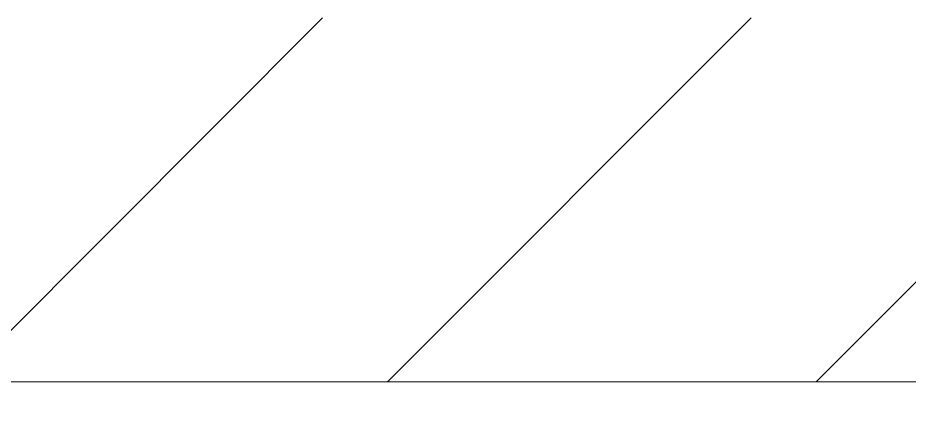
# Model space of a CAD drawing. Extents: x 174420 to 213214, y -41877 to -13498.
# Drawn here: x 178849.5 to 179097.7, y -25885.8 to -25772.5 of the extents above; entities that cross this region are included whole.
import ezdxf

# ---------------------------------------------------------------- set-up
doc = ezdxf.new("R2010")
doc.units = 0
doc.header["$LTSCALE"] = 500
doc.header["$MEASUREMENT"] = 0
doc.layers.get('0').update_dxf_attribs({"linetype": 'CONTINUOUS', "lineweight": 9})
doc.layers.add('COTAS', color=2, linetype='CONTINUOUS', lineweight=9)
doc.layers.add('FIBRA', color=3, linetype='CONTINUOUS', lineweight=20)
doc.styles.get("Standard").update_dxf_attribs({"font": 'SIMPLEX.shx', "width": 0.8, "height": 80})
doc.dimstyles.get("Standard").update_dxf_attribs({"dimtxt": 0.18, "dimasz": 0.18, "dimexe": 0.18, "dimexo": 0.0625, "dimgap": 0.09, "dimtad": 0, "dimtih": 1, "dimtoh": 1, "dimdec": 4, "dimzin": 0, "dimdsep": 46, "dimtxsty": 'Standard', "dimcen": 0.09, "dimadec": 0, "dimazin": 0, "dimtfac": 1, "dimtdec": 4, "dimtofl": 0, "dimtmove": 0, "dimatfit": 3, "dimfxl": 1, "dimtolj": 1, "dimtzin": 0, "dimarcsym": 0})

# ---------------------------------------------------------------- blocks, each defined once
blk = doc.blocks.new('*X38')
at = {"color": 0}
for p, q in [((1294.71, 2832.66), (1339.71, 2877.66)), ((1347.74, 2832.66), (1392.74, 2877.66)), ((1400.77, 2832.66), (1445.77, 2877.66))]:
    blk.add_line(p, q, dxfattribs=at)

msp = doc.modelspace()

# ---------------------------------------------------------------- linework, layer by layer
at = {"layer": 'FIBRA', "lineweight": 9}
msp.add_line((177687.83, -25873.74), (181792.83, -25873.74), dxfattribs=at)

# ---------------------------------------------------------------- block references
at = {"layer": 'COTAS', "lineweight": 9, "xscale": 2.25, "yscale": 2.25, "zscale": 2.25}
msp.add_blockref('*X38', (175920.04, -32247.24), dxfattribs=at)

# ---------------------------------------------------------------- leaders
at = {"layer": 'COTAS', "lineweight": 9, "annotation_type": 0, "has_hookline": 1, "hookline_direction": 0}
msp.add_leader([(178339.88, -25872.54), (178658.86, -26214.24), (179632.1, -26214.24)], dimstyle='Standard', override={"dimscale": 10, "dimtxt": 10, "dimasz": 8, "dimexe": 2, "dimexo": 4, "dimgap": 3, "dimtad": 1, "dimtih": 0, "dimtoh": 0, "dimdec": 0, "dimcen": 1, "dimdle": 1, "dimtdec": 1}, dxfattribs=at)

doc.saveas('drawing.dxf')
